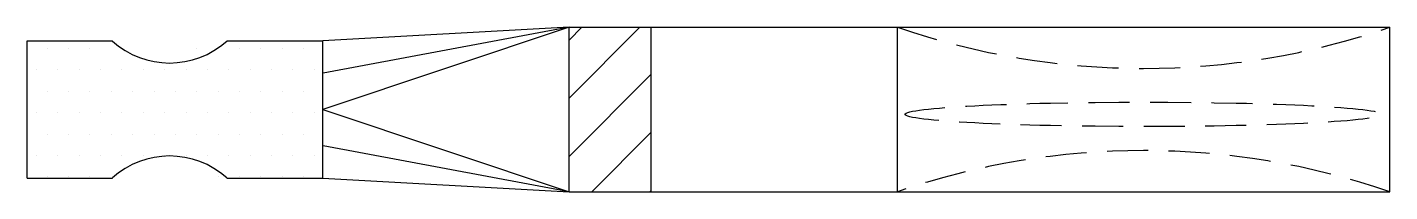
# Model space of a CAD drawing. Header units: inches. Extents: x 0 to 99.6, y -6 to 6.
import ezdxf

# ---------------------------------------------------------------- set-up
doc = ezdxf.new("R2010")
doc.units = ezdxf.units.IN
doc.header["$LTSCALE"] = 48
doc.header["$MEASUREMENT"] = 0
doc.linetypes.add('HIDDEN4', pattern=[0.09375, 0.0625, -0.03125])
doc.layers.get('0').update_dxf_attribs({"linetype": 'CONTINUOUS'})

# ---------------------------------------------------------------- blocks, each defined once
blk = doc.blocks.new('*X0')
at = {"color": 0}
for p, q in [((4532.8125, 2825), (4532.8125, 2825)), ((4534.375, 2825), (4534.375, 2825)), ((4535.9375, 2825), (4535.9375, 2825)), ((4537.5, 2825), (4537.5, 2825)), ((4539.0625, 2825), (4539.0625, 2825)), ((4548.4375, 2825), (4548.4375, 2825)), ((4550, 2825), (4550, 2825)), ((4551.5625, 2825), (4551.5625, 2825)), ((4532.03125, 2823.4375), (4532.03125, 2823.4375)), ((4533.59375, 2823.4375), (4533.59375, 2823.4375)), ((4535.15625, 2823.4375), (4535.15625, 2823.4375)), ((4536.71875, 2823.4375), (4536.71875, 2823.4375)), ((4538.28125, 2823.4375), (4538.28125, 2823.4375)), ((4539.84375, 2823.4375), (4539.84375, 2823.4375)), ((4541.40625, 2823.4375), (4541.40625, 2823.4375)), ((4542.96875, 2823.4375), (4542.96875, 2823.4375)), ((4544.53125, 2823.4375), (4544.53125, 2823.4375)), ((4546.09375, 2823.4375), (4546.09375, 2823.4375)), ((4547.65625, 2823.4375), (4547.65625, 2823.4375)), ((4549.21875, 2823.4375), (4549.21875, 2823.4375)), ((4550.78125, 2823.4375), (4550.78125, 2823.4375)), ((4552.34375, 2823.4375), (4552.34375, 2823.4375)), ((4532.8125, 2821.875), (4532.8125, 2821.875)), ((4534.375, 2821.875), (4534.375, 2821.875)), ((4535.9375, 2821.875), (4535.9375, 2821.875)), ((4537.5, 2821.875), (4537.5, 2821.875)), ((4539.0625, 2821.875), (4539.0625, 2821.875)), ((4540.625, 2821.875), (4540.625, 2821.875)), ((4542.1875, 2821.875), (4542.1875, 2821.875)), ((4543.75, 2821.875), (4543.75, 2821.875)), ((4545.3125, 2821.875), (4545.3125, 2821.875)), ((4546.875, 2821.875), (4546.875, 2821.875)), ((4548.4375, 2821.875), (4548.4375, 2821.875)), ((4550, 2821.875), (4550, 2821.875)), ((4551.5625, 2821.875), (4551.5625, 2821.875)), ((4532.03125, 2820.3125), (4532.03125, 2820.3125)), ((4533.59375, 2820.3125), (4533.59375, 2820.3125)), ((4535.15625, 2820.3125), (4535.15625, 2820.3125)), ((4536.71875, 2820.3125), (4536.71875, 2820.3125)), ((4538.28125, 2820.3125), (4538.28125, 2820.3125)), ((4539.84375, 2820.3125), (4539.84375, 2820.3125)), ((4541.40625, 2820.3125), (4541.40625, 2820.3125)), ((4542.96875, 2820.3125), (4542.96875, 2820.3125)), ((4544.53125, 2820.3125), (4544.53125, 2820.3125)), ((4546.09375, 2820.3125), (4546.09375, 2820.3125)), ((4547.65625, 2820.3125), (4547.65625, 2820.3125)), ((4549.21875, 2820.3125), (4549.21875, 2820.3125)), ((4550.78125, 2820.3125), (4550.78125, 2820.3125)), ((4552.34375, 2820.3125), (4552.34375, 2820.3125)), ((4532.8125, 2818.75), (4532.8125, 2818.75)), ((4534.375, 2818.75), (4534.375, 2818.75)), ((4535.9375, 2818.75), (4535.9375, 2818.75)), ((4537.5, 2818.75), (4537.5, 2818.75)), ((4539.0625, 2818.75), (4539.0625, 2818.75)), ((4540.625, 2818.75), (4540.625, 2818.75)), ((4542.1875, 2818.75), (4542.1875, 2818.75)), ((4543.75, 2818.75), (4543.75, 2818.75)), ((4545.3125, 2818.75), (4545.3125, 2818.75)), ((4546.875, 2818.75), (4546.875, 2818.75)), ((4548.4375, 2818.75), (4548.4375, 2818.75)), ((4550, 2818.75), (4550, 2818.75)), ((4551.5625, 2818.75), (4551.5625, 2818.75)), ((4532.03125, 2817.1875), (4532.03125, 2817.1875)), ((4533.59375, 2817.1875), (4533.59375, 2817.1875)), ((4535.15625, 2817.1875), (4535.15625, 2817.1875)), ((4536.71875, 2817.1875), (4536.71875, 2817.1875)), ((4538.28125, 2817.1875), (4538.28125, 2817.1875)), ((4539.84375, 2817.1875), (4539.84375, 2817.1875)), ((4541.40625, 2817.1875), (4541.40625, 2817.1875)), ((4542.96875, 2817.1875), (4542.96875, 2817.1875)), ((4544.53125, 2817.1875), (4544.53125, 2817.1875)), ((4546.09375, 2817.1875), (4546.09375, 2817.1875)), ((4547.65625, 2817.1875), (4547.65625, 2817.1875)), ((4549.21875, 2817.1875), (4549.21875, 2817.1875)), ((4550.78125, 2817.1875), (4550.78125, 2817.1875)), ((4552.34375, 2817.1875), (4552.34375, 2817.1875)), ((4532.8125, 2815.625), (4532.8125, 2815.625)), ((4534.375, 2815.625), (4534.375, 2815.625)), ((4535.9375, 2815.625), (4535.9375, 2815.625)), ((4537.5, 2815.625), (4537.5, 2815.625)), ((4539.0625, 2815.625), (4539.0625, 2815.625)), ((4540.625, 2815.625), (4540.625, 2815.625)), ((4548.4375, 2815.625), (4548.4375, 2815.625)), ((4550, 2815.625), (4550, 2815.625)), ((4551.5625, 2815.625), (4551.5625, 2815.625))]:
    blk.add_line(p, q, dxfattribs=at)

msp = doc.modelspace()

# ---------------------------------------------------------------- hatches: boundary and pattern name
h = msp.add_hatch()
h.set_pattern_fill('ANSI31', color=8, scale=24, style=0)
h.set_pattern_definition([(45, (-985.1258, -472.3822), (-2.12132, 2.12132), [])])
h.paths.add_polyline_path([(45.62, -6), (45.62, 6), (39.62, 6), (39.62, -6)])

# ---------------------------------------------------------------- linework, layer by layer
for p, q in [((39.62, 6), (21.62, 0)), ((39.62, 6), (21.62, 5)), ((39.62, 6), (21.628, 2.654)), ((39.62, -6), (39.62, 6)), ((39.62, 6), (45.62, 6)), ((45.62, 6), (63.62, 6)), ((45.62, -6), (45.62, 6)), ((63.62, -6), (63.62, 6)), ((63.62, 6), (99.62, 6)), ((99.62, -6), (99.62, 6)), ((0, -5), (0, 5)), ((0, 5), (6.223, 5)), ((14.595, 5), (21.62, 5)), ((21.62, -5), (21.62, 5)), ((21.62, 0), (39.62, -6)), ((39.62, -6), (21.628, -2.654)), ((0, -5), (6.223, -5)), ((14.595, -5), (21.62, -5)), ((21.62, -5), (39.62, -6)), ((39.62, -6), (45.62, -6)), ((45.62, -6), (63.62, -6)), ((63.62, -6), (99.62, -6))]:
    msp.add_line(p, q)
at = {"color": 4, "linetype": 'HIDDEN4'}
for centre, start, end in [((81.62, 58.5), 251.07536, 288.92464), ((81.62, -58.5), 71.07536, 108.92464)]:
    msp.add_arc(centre, 55.5, start, end, dxfattribs=at)
for centre, start, end in [((10.409, 9.654), 228.03095, 311.96905), ((10.409, -9.654), 48.03095, 131.96905)]:
    msp.add_arc(centre, 6.26, start, end)
msp.add_ellipse((81.601, -0.354), major_axis=(-17.423, 0), ratio=0.051213, dxfattribs=at)

# ---------------------------------------------------------------- block references
at = {"color": 8, "rotation": 180}
msp.add_blockref('*X0', (4553.02, 2820.082), dxfattribs=at)

doc.saveas('drawing.dxf')
